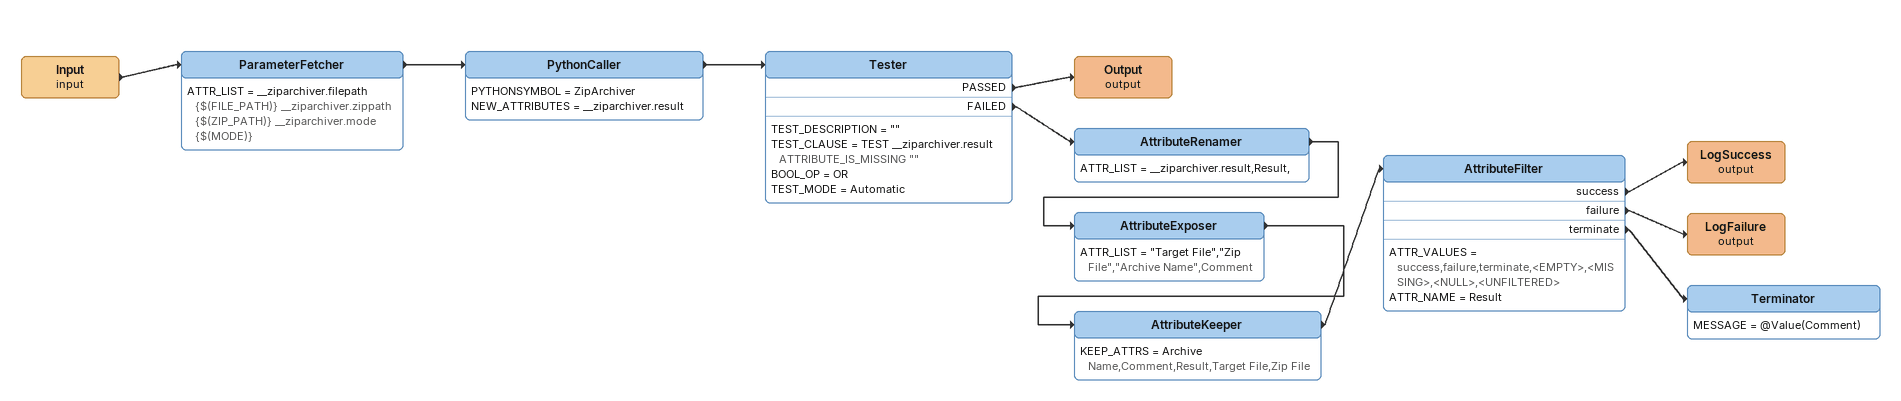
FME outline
Input (input)
    -> ParameterFetcher
ParameterFetcher
    ATTR_LIST = __ziparchiver.filepath {$(FILE_PATH)} __ziparchiver.zippath {$(ZIP_PATH)} __ziparchiver.mode {$(MODE)}
    -> PythonCaller
PythonCaller
    PYTHONSYMBOL = ZipArchiver
    NEW_ATTRIBUTES = __ziparchiver.result
    -> Tester
Tester
    TEST_DESCRIPTION = ""
    TEST_CLAUSE = TEST __ziparchiver.result ATTRIBUTE_IS_MISSING ""
    BOOL_OP = OR
    TEST_MODE = Automatic
    PASSED -> Output (output)
    FAILED -> AttributeRenamer
Output (output)
AttributeRenamer
    ATTR_LIST = __ziparchiver.result,Result,
    -> AttributeExposer
AttributeExposer
    ATTR_LIST = "Target File","Zip File","Archive Name",Comment
    -> AttributeKeeper
AttributeKeeper
    KEEP_ATTRS = Archive Name,Comment,Result,Target File,Zip File
    -> AttributeFilter
AttributeFilter
    ATTR_VALUES = success,failure,terminate,<EMPTY>,<MISSING>,<NULL>,<UNFILTERED>
    ATTR_NAME = Result
    success -> LogSuccess (output)
    failure -> LogFailure (output)
    terminate -> Terminator
LogSuccess (output)
LogFailure (output)
Terminator
    MESSAGE = @Value(Comment)
